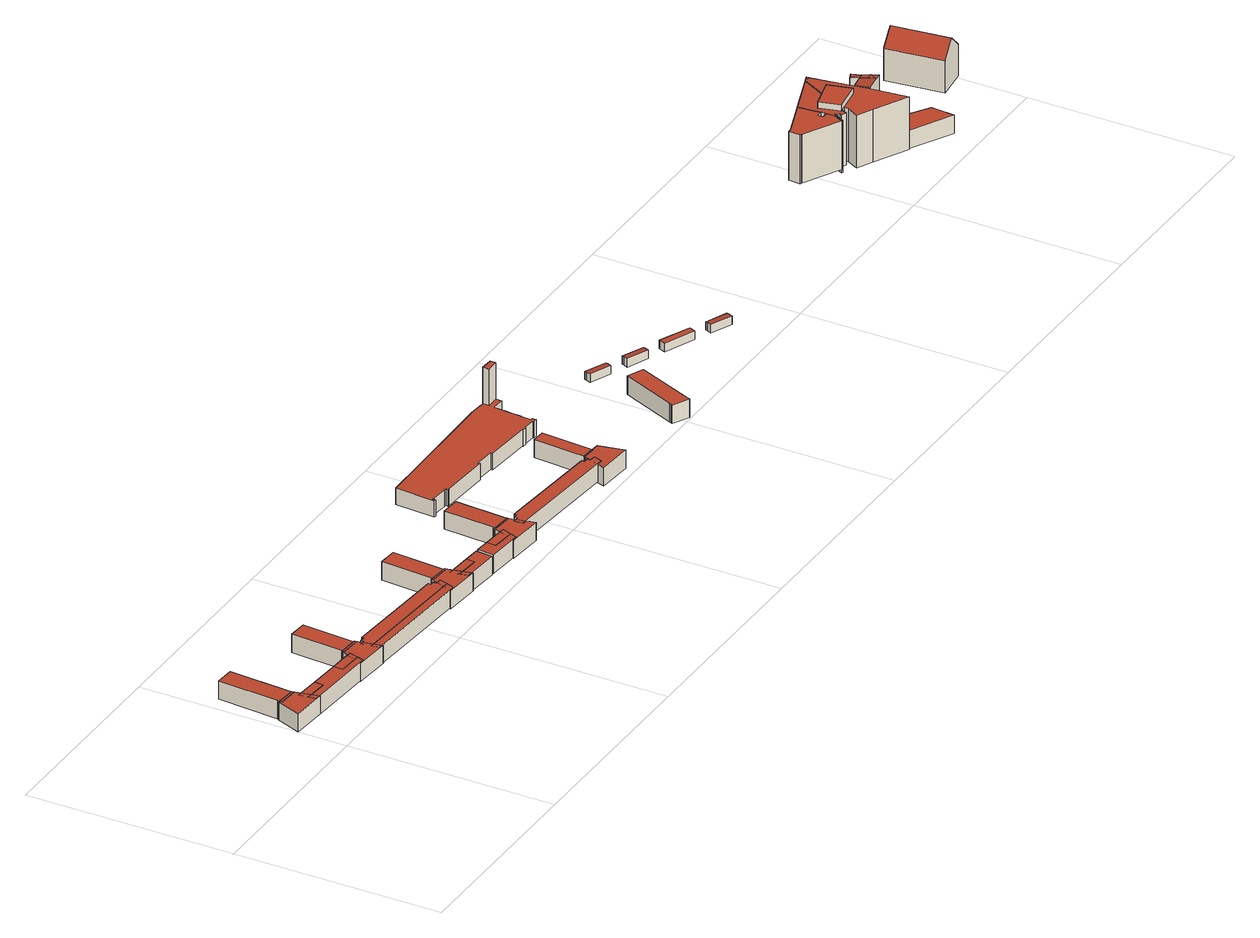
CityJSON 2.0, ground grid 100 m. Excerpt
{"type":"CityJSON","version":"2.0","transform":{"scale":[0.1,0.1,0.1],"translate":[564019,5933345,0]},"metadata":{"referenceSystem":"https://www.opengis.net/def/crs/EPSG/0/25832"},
"CityObjects":{
"building1":{"type":"Building","attributes":{"Gemeindeschluessel":"02000000","Geometrietyp2DReferenz":"3000","function":"51009_1610","roofType":"1000","measuredHeight":9},"geometry":[{"type":"MultiSurface","lod":"2","boundaries":[[[0,1,2,3,4,5,6]],[[7,8,9,10,11,12,13]],[[13,12,1,0]],[[12,11,2,1]],[[11,10,3,2]],[[10,9,4,3]],[[9,8,5,4]],[[8,7,6,5]],[[7,13,0,6]]],"semantics":{"surfaces":[{"type":"GroundSurface"},{"type":"RoofSurface"},{"type":"WallSurface"}],"values":[0,1,2,2,2,2,2,2,2]}}]},
"building2":{"type":"Building","attributes":{"Gemeindeschluessel":"02000000","Geometrietyp2DReferenz":"3000","function":"51009_1610","roofType":"1000","measuredHeight":9},"geometry":[{"type":"MultiSurface","lod":"2","boundaries":[[[6,14,15,5,16,17,18,19]],[[20,21,22,23,8,24,25,7]],[[7,25,14,6]],[[25,24,15,14]],[[24,8,5,15]],[[8,23,16,5]],[[23,22,17,16]],[[22,21,18,17]],[[21,20,19,18]],[[20,7,6,19]]],"semantics":{"surfaces":[{"type":"GroundSurface"},{"type":"RoofSurface"},{"type":"WallSurface"}],"values":[0,1,2,2,2,2,2,2,2,2]}}]},
"building3":{"type":"Building","attributes":{"Gemeindeschluessel":"02000000","Geometrietyp2DReferenz":"3000","function":"31001_2080","roofType":"1000","measuredHeight":9,"storeysAboveGround":1},"geometry":[{"type":"MultiSurface","lod":"2","boundaries":[[[26,27,28,29,30,31,32]],[[33,34,35,36,37,38,39]],[[39,38,27,26]],[[38,37,28,27]],[[37,36,29,28]],[[36,35,30,29]],[[35,34,31,30]],[[34,33,32,31]],[[33,39,26,32]]],"semantics":{"surfaces":[{"type":"GroundSurface"},{"type":"RoofSurface"},{"type":"WallSurface"}],"values":[0,1,2,2,2,2,2,2,2]}}]},
"building4":{"type":"Building","attributes":{"Gemeindeschluessel":"02000000","Geometrietyp2DReferenz":"3000","function":"51009_1610","roofType":"1000","measuredHeight":9},"geometry":[{"type":"MultiSurface","lod":"2","boundaries":[[[40,41,42,43,44,27,26,32]],[[33,39,38,45,46,47,48,49]],[[49,48,41,40]],[[48,47,42,41]],[[47,46,43,42]],[[46,45,44,43]],[[45,38,27,44]],[[38,39,26,27]],[[39,33,32,26]],[[33,49,40,32]]],"semantics":{"surfaces":[{"type":"GroundSurface"},{"type":"RoofSurface"},{"type":"WallSurface"}],"values":[0,1,2,2,2,2,2,2,2,2]}}]},
"building5":{"type":"Building","attributes":{"Gemeindeschluessel":"02000000","Geometrietyp2DReferenz":"3000","function":"31001_2080","roofType":"1000","measuredHeight":9,"storeysAboveGround":1},"geometry":[{"type":"MultiSurface","lod":"2","boundaries":[[[50,42,51,41,40,52,53,54]],[[55,56,57,49,48,58,47,59]],[[59,47,42,50]],[[47,58,51,42]],[[58,48,41,51]],[[48,49,40,41]],[[49,57,52,40]],[[57,56,53,52]],[[56,55,54,53]],[[55,59,50,54]]],"semantics":{"surfaces":[{"type":"GroundSurface"},{"type":"RoofSurface"},{"type":"WallSurface"}],"values":[0,1,2,2,2,2,2,2,2,2]}}]},
"building6":{"type":"Building","attributes":{"Gemeindeschluessel":"02000000","Geometrietyp2DReferenz":"3000","function":"51009_1610","roofType":"1000","measuredHeight":9},"geometry":[{"type":"MultiSurface","lod":"2","boundaries":[[[60,61,62,52,63,64]],[[65,66,57,67,68,69]],[[69,68,61,60]],[[68,67,62,61]],[[67,57,52,62]],[[57,66,63,52]],[[66,65,64,63]],[[65,69,60,64]]],"semantics":{"surfaces":[{"type":"GroundSurface"},{"type":"RoofSurface"},{"type":"WallSurface"}],"values":[0,1,2,2,2,2,2,2]}}]},
"building7":{"type":"Building","attributes":{"Gemeindeschluessel":"02000000","Geometrietyp2DReferenz":"3000","function":"51009_1610","roofType":"1000","measuredHeight":9},"geometry":[{"type":"MultiSurface","lod":"2","boundaries":[[[70,71,72,73]],[[74,75,76,77]],[[77,76,71,70]],[[76,75,72,71]],[[75,74,73,72]],[[74,77,70,73]]],"semantics":{"surfaces":[{"type":"GroundSurface"},{"type":"RoofSurface"},{"type":"WallSurface"}],"values":[0,1,2,2,2,2]}}]},
"building8":{"type":"Building","attributes":{"Gemeindeschluessel":"02000000","Geometrietyp2DReferenz":"3000","function":"51009_1610","roofType":"1000","measuredHeight":9},"geometry":[{"type":"MultiSurface","lod":"2","boundaries":[[[78,79,80,81]],[[82,83,84,85]],[[85,84,79,78]],[[84,83,80,79]],[[83,82,81,80]],[[82,85,78,81]]],"semantics":{"surfaces":[{"type":"GroundSurface"},{"type":"RoofSurface"},{"type":"WallSurface"}],"values":[0,1,2,2,2,2]}}]},
"building9":{"type":"Building","attributes":{"Gemeindeschluessel":"02000000","Geometrietyp2DReferenz":"3000","function":"31001_2080","roofType":"1000","measuredHeight":9,"storeysAboveGround":1},"geometry":[{"type":"MultiSurface","lod":"2","boundaries":[[[86,87,88,89,90,91,92,93,94,78,95,81,96,97,98,99,100,101,102,103]],[[104,105,106,107,108,109,110,111,82,112,85,113,114,115,116,117,118,119,120,121]],[[121,120,87,86]],[[120,119,88,87]],[[119,118,89,88]],[[118,117,90,89]],[[117,116,91,90]],[[116,115,92,91]],[[115,114,93,92]],[[114,113,94,93]],[[113,85,78,94]],[[85,112,95,78]],[[112,82,81,95]],[[82,111,96,81]],[[111,110,97,96]],[[110,109,98,97]],[[109,108,99,98]],[[108,107,100,99]],[[107,106,101,100]],[[106,105,102,101]],[[105,104,103,102]],[[104,121,86,103]]],"semantics":{"surfaces":[{"type":"GroundSurface"},{"type":"RoofSurface"},{"type":"WallSurface"}],"values":[0,1,2,2,2,2,2,2,2,2,2,2,2,2,2,2,2,2,2,2,2,2]}}]},
"building10":{"type":"Building","attributes":{"Gemeindeschluessel":"02000000","Geometrietyp2DReferenz":"3000","function":"51009_1610","roofType":"1000","measuredHeight":9},"geometry":[{"type":"MultiSurface","lod":"2","boundaries":[[[122,123,124,125,126,127]],[[128,129,130,131,132,133]],[[133,132,123,122]],[[132,131,124,123]],[[131,130,125,124]],[[130,129,126,125]],[[129,128,127,126]],[[128,133,122,127]]],"semantics":{"surfaces":[{"type":"GroundSurface"},{"type":"RoofSurface"},{"type":"WallSurface"}],"values":[0,1,2,2,2,2,2,2]}}]},
"building11":{"type":"Building","attributes":{"Gemeindeschluessel":"02000000","Geometrietyp2DReferenz":"3000","function":"51009_1610","roofType":"1000","measuredHeight":9},"geometry":[{"type":"MultiSurface","lod":"2","boundaries":[[[127,134,135,136,137,138]],[[139,140,141,142,143,128]],[[128,143,134,127]],[[143,142,135,134]],[[142,141,136,135]],[[141,140,137,136]],[[140,139,138,137]],[[139,128,127,138]]],"semantics":{"surfaces":[{"type":"GroundSurface"},{"type":"RoofSurface"},{"type":"WallSurface"}],"values":[0,1,2,2,2,2,2,2]}}]},
"building12":{"type":"Building","attributes":{"Gemeindeschluessel":"02000000","Geometrietyp2DReferenz":"3000","function":"31001_2080","roofType":"1000","measuredHeight":9,"storeysAboveGround":1},"geometry":[{"type":"MultiSurface","lod":"2","boundaries":[[[144,145,146,147,148,149,150]],[[151,152,153,154,155,156,157]],[[157,156,145,144]],[[156,155,146,145]],[[155,154,147,146]],[[154,153,148,147]],[[153,152,149,148]],[[152,151,150,149]],[[151,157,144,150]]],"semantics":{"surfaces":[{"type":"GroundSurface"},{"type":"RoofSurface"},{"type":"WallSurface"}],"values":[0,1,2,2,2,2,2,2,2]}}]},
"building13":{"type":"Building","attributes":{"Gemeindeschluessel":"02000000","Geometrietyp2DReferenz":"3000","function":"51009_1610","roofType":"1000","measuredHeight":9},"geometry":[{"type":"MultiSurface","lod":"2","boundaries":[[[158,159,160,145,144,150]],[[151,157,156,161,162,163]],[[163,162,159,158]],[[162,161,160,159]],[[161,156,145,160]],[[156,157,144,145]],[[157,151,150,144]],[[151,163,158,150]]],"semantics":{"surfaces":[{"type":"GroundSurface"},{"type":"RoofSurface"},{"type":"WallSurface"}],"values":[0,1,2,2,2,2,2,2]}}]},
"building14":{"type":"Building","attributes":{"Gemeindeschluessel":"02000000","Geometrietyp2DReferenz":"3000","function":"51009_1610","roofType":"1000","measuredHeight":9},"geometry":[{"type":"MultiSurface","lod":"2","boundaries":[[[164,165,166,167,168,169,170]],[[171,172,173,174,175,176,177]],[[177,176,165,164]],[[176,175,166,165]],[[175,174,167,166]],[[174,173,168,167]],[[173,172,169,168]],[[172,171,170,169]],[[171,177,164,170]]],"semantics":{"surfaces":[{"type":"GroundSurface"},{"type":"RoofSurface"},{"type":"WallSurface"}],"values":[0,1,2,2,2,2,2,2,2]}}]},
"building15":{"type":"Building","attributes":{"Gemeindeschluessel":"02000000","Geometrietyp2DReferenz":"3000","function":"31001_2080","roofType":"1000","measuredHeight":9,"storeysAboveGround":1},"geometry":[{"type":"MultiSurface","lod":"2","boundaries":[[[169,168,178,179,180,181,164]],[[177,182,183,184,185,173,172]],[[172,173,168,169]],[[173,185,178,168]],[[185,184,179,178]],[[184,183,180,179]],[[183,182,181,180]],[[182,177,164,181]],[[177,172,169,164]]],"semantics":{"surfaces":[{"type":"GroundSurface"},{"type":"RoofSurface"},{"type":"WallSurface"}],"values":[0,1,2,2,2,2,2,2,2]}}]},
"building16":{"type":"Building","attributes":{"Gemeindeschluessel":"02000000","Geometrietyp2DReferenz":"3000","function":"51009_1610","roofType":"1000","measuredHeight":9},"geometry":[{"type":"MultiSurface","lod":"2","boundaries":[[[186,187,188,170,189,190,191,192,193,194,195,196,197]],[[198,199,200,201,202,203,204,205,206,171,207,208,209]],[[209,208,187,186]],[[208,207,188,187]],[[207,171,170,188]],[[171,206,189,170]],[[206,205,190,189]],[[205,204,191,190]],[[204,203,192,191]],[[203,202,193,192]],[[202,201,194,193]],[[201,200,195,194]],[[200,199,196,195]],[[199,198,197,196]],[[198,209,186,197]]],"semantics":{"surfaces":[{"type":"GroundSurface"},{"type":"RoofSurface"},{"type":"WallSurface"}],"values":[0,1,2,2,2,2,2,2,2,2,2,2,2,2,2]}}]},
"building17":{"type":"Building","attributes":{"Gemeindeschluessel":"02000000","Geometrietyp2DReferenz":"3000","function":"51009_1610","roofType":"1000","measuredHeight":9},"geometry":[{"type":"MultiSurface","lod":"2","boundaries":[[[193,210,211,192,212,213,214,215]],[[216,217,218,219,203,220,221,202]],[[202,221,210,193]],[[221,220,211,210]],[[220,203,192,211]],[[203,219,212,192]],[[219,218,213,212]],[[218,217,214,213]],[[217,216,215,214]],[[216,202,193,215]]],"semantics":{"surfaces":[{"type":"GroundSurface"},{"type":"RoofSurface"},{"type":"WallSurface"}],"values":[0,1,2,2,2,2,2,2,2,2]}}]},
"building18":{"type":"Building","attributes":{"Gemeindeschluessel":"02000000","Geometrietyp2DReferenz":"3000","function":"31001_2080","roofType":"1000","measuredHeight":9,"storeysAboveGround":1},"geometry":[{"type":"MultiSurface","lod":"2","boundaries":[[[222,223,224,225,226,227,228,229,230,231,232,233,234,235,236,237,238,239,240,241]],[[242,243,244,245,246,247,248,249,250,251,252,253,254,255,256,257,258,259,260,261]],[[261,260,223,222]],[[260,259,224,223]],[[259,258,225,224]],[[258,257,226,225]],[[257,256,227,226]],[[256,255,228,227]],[[255,254,229,228]],[[254,253,230,229]],[[253,252,231,230]],[[252,251,232,231]],[[251,250,233,232]],[[250,249,234,233]],[[249,248,235,234]],[[248,247,236,235]],[[247,246,237,236]],[[246,245,238,237]],[[245,244,239,238]],[[244,243,240,239]],[[243,242,241,240]],[[242,261,222,241]]],"semantics":{"surfaces":[{"type":"GroundSurface"},{"type":"RoofSurface"},{"type":"WallSurface"}],"values":[0,1,2,2,2,2,2,2,2,2,2,2,2,2,2,2,2,2,2,2,2,2]}}]},
"building19":{"type":"Building","attributes":{"name":"Wasserschutzpolizei","Gemeindeschluessel":"02000000","Geometrietyp2DReferenz":"3000","function":"31001_2010","roofType":"1000","measuredHeight":25.96,"storeysAboveGround":2},"geometry":[{"type":"MultiSurface","lod":"2","boundaries":[[[262,263,264,265,266]],[[267,268,269,270]],[[271,272,273,274]],[[275,276,277,278]],[[279,280,281,282]],[[282,281,283,284]],[[284,283,285,286]],[[286,285,287,288]],[[288,287,289,290]],[[290,289,291,292]],[[292,291,293,294]],[[294,293,295,296]],[[296,295,297,298]],[[298,297,299,300]],[[300,299,301,302]],[[302,301,303,304]],[[304,303,305,306]],[[306,305,307,308]],[[308,307,309,310]],[[310,309,311,312]],[[312,311,313,314]],[[315,316,317,318]],[[318,317,319,320]],[[320,319,321,322]],[[322,321,323,324]],[[324,323,325,326]],[[327,328,329,330]],[[331,266,265,332]],[[333,264,263,334]],[[335,262,266,331]],[[336,337,338,339]],[[339,338,340,341]],[[342,343,267,270,271,274,275,278,336,339,341,279,282,284,286,288,290,292,294,296,298,300,302,304,306,308,310,312,314,315,318,320,322,324,326,327,330,333,334]],[[340,338,337,277,276,273,272,269,268,344,345,335,331,332,329,328,325,323,321,319,317,316,313,311,309,307,305,303,301,299,297,295,293,291,289,287,285,283,281,280]],[[344,268,267,343]],[[342,334,263,262,335,345]],[[333,330,329,332,265,264]],[[325,328,327,326]],[[340,280,279,341]],[[277,337,336,278]],[[273,276,275,274]],[[269,272,271,270]],[[345,344,343,342]],[[313,316,315,314]]],"semantics":{"surfaces":[{"type":"RoofSurface"},{"type":"WallSurface"},{"type":"GroundSurface"}],"values":[0,1,1,1,1,1,1,1,1,1,1,1,1,1,1,1,1,1,1,1,1,1,1,1,1,1,1,1,1,1,1,1,2,0,1,1,1,1,1,1,1,1,1,1]}}]},
"building20":{"type":"Building","attributes":{"Gemeindeschluessel":"02000000","Geometrietyp2DReferenz":"3000","function":"51009_1610","roofType":"1000","measuredHeight":9},"geometry":[{"type":"MultiSurface","lod":"2","boundaries":[[[346,347,348,349,350,351,352,353,354]],[[355,356,357,358,359,360,361,362,363]],[[363,362,347,346]],[[362,361,348,347]],[[361,360,349,348]],[[360,359,350,349]],[[359,358,351,350]],[[358,357,352,351]],[[357,356,353,352]],[[356,355,354,353]],[[355,363,346,354]]],"semantics":{"surfaces":[{"type":"GroundSurface"},{"type":"RoofSurface"},{"type":"WallSurface"}],"values":[0,1,2,2,2,2,2,2,2,2,2]}}]},
"building21":{"type":"Building","attributes":{"Gemeindeschluessel":"02000000","Geometrietyp2DReferenz":"3000","function":"51009_1610","roofType":"1000","measuredHeight":9},"geometry":[{"type":"MultiSurface","lod":"2","boundaries":[[[364,365,353,366]],[[367,356,368,369]],[[369,368,365,364]],[[368,356,353,365]],[[356,367,366,353]],[[367,369,364,366]]],"semantics":{"surfaces":[{"type":"GroundSurface"},{"type":"RoofSurface"},{"type":"WallSurface"}],"values":[0,1,2,2,2,2]}}]},
"building22":{"type":"Building","attributes":{"Gemeindeschluessel":"02000000","Geometrietyp2DReferenz":"3000","function":"51009_1610","roofType":"1000","measuredHeight":9},"geometry":[{"type":"MultiSurface","lod":"2","boundaries":[[[370,371,372,373,374,375,376,377,378]],[[379,380,381,382,383,384,385,386,387]],[[387,386,371,370]],[[386,385,372,371]],[[385,384,373,372]],[[384,383,374,373]],[[383,382,375,374]],[[382,381,376,375]],[[381,380,377,376]],[[380,379,378,377]],[[379,387,370,378]]],"semantics":{"surfaces":[{"type":"GroundSurface"},{"type":"RoofSurface"},{"type":"WallSurface"}],"values":[0,1,2,2,2,2,2,2,2,2,2]}}]},
"building23":{"type":"Building","attributes":{"Gemeindeschluessel":"02000000","Geometrietyp2DReferenz":"3000","function":"31001_2080","roofType":"1000","measuredHeight":4.28,"storeysAboveGround":1},"geometry":[{"type":"MultiSurface","lod":"2","boundaries":[[[388,389,390,391,392,393]],[[394,395,396,397,398,399]],[[394,393,392,395]],[[395,392,391,396]],[[396,391,390,397]],[[397,390,389,398]],[[398,389,388,399]],[[399,388,393,394]]],"semantics":{"surfaces":[{"type":"RoofSurface"},{"type":"GroundSurface"},{"type":"WallSurface"}],"values":[0,1,2,2,2,2,2,2]}}]},
"building24":{"type":"Building","attributes":{"Gemeindeschluessel":"02000000","Geometrietyp2DReferenz":"3000","function":"31001_2010","roofType":"1000","measuredHeight":4.23,"storeysAboveGround":1},"geometry":[{"type":"MultiSurface","lod":"2","boundaries":[[[400,401,402,403,404,405]],[[406,407,408,409,410,411]],[[406,405,404,407]],[[407,404,403,408]],[[408,403,402,409]],[[409,402,401,410]],[[410,401,400,411]],[[411,400,405,406]]],"semantics":{"surfaces":[{"type":"RoofSurface"},{"type":"GroundSurface"},{"type":"WallSurface"}],"values":[0,1,2,2,2,2,2,2]}}]},
"building25":{"type":"Building","attributes":{"Gemeindeschluessel":"02000000","Geometrietyp2DReferenz":"3000","function":"31001_2010","roofType":"1000","measuredHeight":4.17,"storeysAboveGround":1},"geometry":[{"type":"MultiSurface","lod":"2","boundaries":[[[412,413,414,415,416]],[[417,418,419,420,421]],[[417,416,415,418]],[[418,415,414,419]],[[419,414,413,420]],[[420,413,412,421]],[[417,421,412,416]]],"semantics":{"surfaces":[{"type":"RoofSurface"},{"type":"GroundSurface"},{"type":"WallSurface"}],"values":[0,1,2,2,2,2,2]}}]},
"building26":{"type":"Building","attributes":{"Gemeindeschluessel":"02000000","Geometrietyp2DReferenz":"3000","function":"31001_2080","roofType":"1000","measuredHeight":4.3,"storeysAboveGround":1},"geometry":[{"type":"MultiSurface","lod":"2","boundaries":[[[422,423,424,425,426,427]],[[428,429,430,431,432,433]],[[428,427,426,429]],[[429,426,425,430]],[[430,425,424,431]],[[431,424,423,432]],[[432,423,422,433]],[[433,422,427,428]]],"semantics":{"surfaces":[{"type":"RoofSurface"},{"type":"GroundSurface"},{"type":"WallSurface"}],"values":[0,1,2,2,2,2,2,2]}}]},
"building27":{"type":"Building","attributes":{"Gemeindeschluessel":"02000000","Geometrietyp2DReferenz":"3000","function":"31001_2310","roofType":"1000","measuredHeight":24.07,"storeysAboveGround":6},"geometry":[{"type":"MultiSurface","lod":"2","boundaries":[[[434,435,436,437]],[[437,436,438,439]],[[439,438,440,441]],[[441,440,442,443]],[[443,442,444,445]],[[445,444,446,447]],[[447,446,448,449]],[[449,448,450,451]],[[451,450,452,453]],[[453,452,454,455]],[[456,457,458,459]],[[460,461,462,463]],[[458,457,462,461,454,452,450,448,446,444,442,440,438,436,435,464]],[[456,459,465,434,437,439,441,443,445,447,449,451,453,455,460,463]],[[465,459,458,464]],[[456,463,462,457]],[[460,455,454,461]],[[434,465,464,435]]],"semantics":{"surfaces":[{"type":"WallSurface"},{"type":"RoofSurface"},{"type":"GroundSurface"}],"values":[0,0,0,0,0,0,0,0,0,0,0,0,1,2,0,0,0,0]}}]},
"building28":{"type":"Building","attributes":{"Gemeindeschluessel":"02000000","Geometrietyp2DReferenz":"3000","function":"51009_1610","roofType":"1000","measuredHeight":27.59},"geometry":[{"type":"MultiSurface","lod":"2","boundaries":[[[466,467,468,469]],[[469,468,470,471]],[[467,466,472,473]],[[473,472,471,470]],[[471,472,466,469]],[[473,470,468,467]]],"semantics":{"surfaces":[{"type":"WallSurface"},{"type":"GroundSurface"},{"type":"RoofSurface"}],"values":[0,0,0,0,1,2]}}]},
"building29":{"type":"Building","attributes":{"Gemeindeschluessel":"02000000","Geometrietyp2DReferenz":"3000","function":"31001_2010","roofType":"1000","measuredHeight":26,"storeysAboveGround":8},"geometry":[{"type":"MultiSurface","lod":"2","boundaries":[[[474,475,476,477]],[[477,476,478,479]],[[479,478,480,481]],[[481,480,482,483]],[[483,482,484,485]],[[486,487,488,489]],[[489,488,490,491]],[[492,493,494,495]],[[496,497,498,499]],[[499,498,500,501]],[[501,500,502,503]],[[503,502,504,505]],[[505,504,506,507]],[[507,506,508,509]],[[510,511,512,513]],[[514,515,511,510]],[[516,492,517,518]],[[518,517,519,520]],[[520,519,521,522]],[[522,521,523,524]],[[524,523,525,526]],[[527,528,516,518,520,522,524,526,529,514,510,513,474,477,479,481,483,485,496,499,501,503,505,507,509,530,486,489,491]],[[531,525,523,521,519,517,492,495,484,482,480,478,476,475,512,511,515]],[[532,508,506,504,502,500,498,497,494,493,533,534,490,488,487]],[[484,495,494,497,496,485]],[[508,532,530,509]],[[532,487,486,530]],[[533,493,492,516,528]],[[534,533,528,527]],[[490,534,527,491]],[[512,475,474,513]],[[531,515,514,529]],[[525,531,529,526]]],"semantics":{"surfaces":[{"type":"WallSurface"},{"type":"GroundSurface"},{"type":"RoofSurface"}],"values":[0,0,0,0,0,0,0,0,0,0,0,0,0,0,0,0,0,0,0,0,0,1,2,2,0,0,0,0,0,0,0,0,0]}}]},
"building30":{"type":"Building","attributes":{"Gemeindeschluessel":"02000000","Geometrietyp2DReferenz":"3000","function":"31001_2010","roofType":"1000","measuredHeight":9,"storeysAboveGround":5},"geometry":[{"type":"MultiSurface","lod":"2","boundaries":[[[535,536,537,538,539,540,541,542,543,544,545,546,547,548,549]],[[550,551,552,553,554,555,556,557,558,559,560,561,562,563,564]],[[564,563,536,535]],[[563,562,537,536]],[[562,561,538,537]],[[561,560,539,538]],[[560,559,540,539]],[[559,558,541,540]],[[558,557,542,541]],[[557,556,543,542]],[[556,555,544,543]],[[555,554,545,544]],[[554,553,546,545]],[[553,552,547,546]],[[552,551,548,547]],[[551,550,549,548]],[[550,564,535,549]]],"semantics":{"surfaces":[{"type":"GroundSurface"},{"type":"RoofSurface"},{"type":"WallSurface"}],"values":[0,1,2,2,2,2,2,2,2,2,2,2,2,2,2,2,2]}}]},
"building31":{"type":"Building","attributes":{"Gemeindeschluessel":"02000000","Geometrietyp2DReferenz":"3000","function":"31001_2010","roofType":"1000","measuredHeight":19.47,"storeysAboveGround":5},"geometry":[{"type":"MultiSurface","lod":"2","boundaries":[[[565,566,567,568,569,570]],[[571,572,573,574,568,575,576,577]],[[578,579,580,581,582]],[[583,584,585,586,587]],[[588,589,590,591,592]],[[590,593,594,591]],[[595,596,597,571]],[[577,598,599,596,595]],[[600,599,598]],[[574,569,568]],[[601,566,565,602]],[[602,565,570,603]],[[577,576,598]],[[567,575,568]],[[604,584,583,605]],[[606,585,584,604]],[[579,588,592,580]],[[586,594,593,587]],[[607,600,598,576,575,567,566,601]],[[605,583,587,593,590,589,597,596,599,600,607]],[[581,580,592,591,594,608,609,610]],[[611,609,608,606,604,605,607,601,602,603]],[[610,609,611,573,572,578,582]],[[571,577,595]],[[606,608,594,586,585]],[[572,571,597,589,588,579,578]],[[611,603,570,569,574,573]],[[610,582,581]]],"semantics":{"surfaces":[{"type":"RoofSurface"},{"type":"WallSurface"},{"type":"GroundSurface"}],"values":[0,0,0,0,0,0,0,0,0,1,1,1,1,1,1,1,1,1,1,1,1,2,1,1,1,1,1,0]}}]},
"building32":{"type":"Building","attributes":{"Gemeindeschluessel":"02000000","Geometrietyp2DReferenz":"3000","function":"31001_2070","roofType":"3100","measuredHeight":23.06,"storeysAboveGround":5},"geometry":[{"type":"MultiSurface","lod":"2","boundaries":[[[612,613,614,615,616]],[[612,617,618,613]],[[619,615,614,620]],[[621,616,615,619]],[[622,618,617,623]],[[620,614,613,618,622]],[[623,617,612,616,621]],[[623,621,619,620,622]]],"semantics":{"surfaces":[{"type":"RoofSurface"},{"type":"WallSurface"},{"type":"GroundSurface"}],"values":[0,0,1,1,1,1,1,2]}}]}
},
"vertices":[
[149,345,2],[176,222,2],[3,235,2],[49,352,2],[56,352,2],[57,352,2],[147,345,2],[147,345,92],[57,352,92],[56,352,92],[49,352,92],[3,235,92],[176,222,92],[149,345,92],
[146,333,2],[56,339,2],[57,361,2],[78,658,2],[168,651,2],[148,355,2],[148,355,92],[168,651,92],[78,658,92],[57,361,92],[56,339,92],[146,333,92],
[260,253,2],[144,262,2],[143,265,2],[142,278,2],[138,306,2],[144,306,2],[263,297,2],[263,297,92],[144,306,92],[138,306,92],[142,278,92],[143,265,92],[144,262,92],[260,253,92],
[415,287,2],[412,242,2],[528,235,2],[519,202,2],[149,225,2],[149,225,92],[519,202,92],[528,235,92],[412,242,92],[415,287,92],
[530,238,2],[505,236,2],[522,280,2],[539,279,2],[541,279,2],[541,279,92],[539,279,92],[522,280,92],[505,236,92],[530,238,92],
[636,309,2],[663,186,2],[490,198,2],[531,305,2],[536,316,2],[536,316,92],[531,305,92],[490,198,92],[663,186,92],[636,309,92],
[649,562,2],[631,299,2],[541,304,2],[559,568,2],[559,568,92],[541,304,92],[631,299,92],[649,562,92],
[1233,189,2],[1220,152,2],[642,191,2],[636,227,2],[636,227,92],[642,191,92],[1220,152,92],[1233,189,92],
[677,296,2],[1196,259,2],[1195,246,2],[1205,245,2],[1216,245,2],[1215,230,2],[1236,228,2],[1246,228,2],[1236,198,2],[654,226,2],[635,232,2],[628,274,2],[630,274,2],[644,273,2],[652,273,2],[653,287,2],[666,286,2],[676,285,2],[676,285,92],[666,286,92],[653,287,92],[652,273,92],[644,273,92],[630,274,92],[628,274,92],[635,232,92],[654,226,92],[1236,198,92],[1246,228,92],[1236,228,92],[1215,230,92],[1216,245,92],[1205,245,92],[1195,246,92],[1196,259,92],[677,296,92],
[1335,257,2],[1362,134,2],[1189,147,2],[1234,265,2],[1241,264,2],[1329,258,2],[1329,258,92],[1241,264,92],[1234,265,92],[1189,147,92],[1362,134,92],[1335,257,92],
[1328,249,2],[1240,255,2],[1258,517,2],[1348,511,2],[1329,268,2],[1329,268,92],[1348,511,92],[1258,517,92],[1240,255,92],[1328,249,92],
[1445,171,2],[1326,180,2],[1326,183,2],[1323,192,2],[1316,222,2],[1332,221,2],[1448,213,2],[1448,213,92],[1332,221,92],[1316,222,92],[1323,192,92],[1326,183,92],[1326,180,92],[1445,171,92],
[1524,207,2],[1518,127,2],[1335,141,2],[1335,141,92],[1518,127,92],[1524,207,92],
[1718,147,2],[1705,114,2],[1532,127,2],[1539,208,2],[1608,202,2],[1604,156,2],[1692,149,2],[1692,149,92],[1604,156,92],[1608,202,92],[1539,208,92],[1532,127,92],[1705,114,92],[1718,147,92],
[1727,193,2],[1735,192,2],[1724,162,2],[1720,152,2],[1720,152,92],[1724,162,92],[1735,192,92],[1727,193,92],
[1841,140,2],[1851,98,2],[1677,110,2],[1710,194,2],[1721,223,2],[1723,228,2],[1731,227,2],[1820,221,2],[1823,221,2],[1824,215,2],[1827,201,2],[1831,184,2],[1831,184,92],[1827,201,92],[1824,215,92],[1823,221,92],[1820,221,92],[1731,227,92],[1723,228,92],[1721,223,92],[1710,194,92],[1677,110,92],[1851,98,92],[1841,140,92],
[1820,215,2],[1731,222,2],[1732,240,2],[1747,482,2],[1837,475,2],[1821,233,2],[1821,233,92],[1837,475,92],[1747,482,92],[1732,240,92],[1731,222,92],[1820,215,92],
[2382,155,2],[2394,154,2],[2406,153,2],[2405,139,2],[2424,137,2],[2437,136,2],[2426,108,2],[2422,98,2],[2421,94,2],[1819,141,2],[1819,145,2],[1817,155,2],[1814,186,2],[1822,185,2],[1845,183,2],[1846,200,2],[1855,199,2],[1866,198,2],[1867,211,2],[2383,168,2],[2383,168,92],[1867,211,92],[1866,198,92],[1855,199,92],[1846,200,92],[1845,183,92],[1822,185,92],[1814,186,92],[1817,155,92],[1819,145,92],[1819,141,92],[2421,94,92],[2422,98,92],[2426,108,92],[2437,136,92],[2424,137,92],[2405,139,92],[2406,153,92],[2394,154,92],[2382,155,92],
[2588,693,313],[2589,697,313],[2590,720,313],[2531,724,313],[2529,693,313],[2522,609,53],[2522,609,134],[2520,578,134],[2520,578,53],[2517,533,53],[2517,533,134],[2516,531,134],[2516,531,53],[2513,487,53],[2513,487,134],[2513,485,134],[2513,485,53],[2504,466,53],[2504,466,134],[2504,469,134],[2504,469,53],[2444,474,134],[2444,474,53],[2443,470,134],[2443,470,53],[2424,471,134],[2424,471,53],[2425,475,134],[2425,475,53],[2194,492,134],[2194,492,53],[2194,503,134],[2194,503,53],[2096,510,134],[2096,510,53],[2096,499,134],[2096,499,53],[1853,517,134],[1853,517,53],[1844,517,134],[1844,517,53],[1845,529,134],[1845,529,53],[1836,530,134],[1836,530,53],[1756,536,134],[1756,536,53],[1747,537,134],[1747,537,53],[1747,524,134],[1747,524,53],[1738,525,134],[1738,525,53],[1751,718,53],[1751,718,134],[1769,718,134],[1769,718,53],[1849,720,134],[1849,720,53],[1867,720,134],[1867,720,53],[2443,730,134],[2443,730,53],[2445,730,134],[2445,730,53],[2517,725,53],[2517,725,134],[2523,724,134],[2523,724,53],[2529,693,134],[2531,724,134],[2590,720,53],[2589,697,53],[2588,693,134],[2525,484,53],[2525,484,134],[2524,477,134],[2524,477,53],[2524,464,134],[2524,464,53],[2586,663,53],[2526,667,53],[2526,667,134],[2586,663,134],
[2521,169,2],[2548,46,2],[2375,59,2],[2390,97,2],[2406,139,2],[2411,153,2],[2416,165,2],[2419,173,2],[2421,177,2],[2421,177,92],[2419,173,92],[2416,165,92],[2411,153,92],[2406,139,92],[2390,97,92],[2375,59,92],[2548,46,92],[2521,169,92],
[2502,423,2],[2483,168,2],[2440,427,2],[2440,427,92],[2483,168,92],[2502,423,92],
[3045,20,2],[3040,8,2],[2961,48,2],[2964,54,2],[2968,64,2],[3076,323,2],[3079,330,2],[3160,295,2],[3049,29,2],[3049,29,92],[3160,295,92],[3079,330,92],[3076,323,92],[2968,64,92],[2964,54,92],[2961,48,92],[3040,8,92],[3045,20,92],
[3108,423,102],[3117,444,99],[3122,455,98],[3018,500,98],[3013,488,99],[3004,467,102],[3004,467,60],[3013,488,60],[3018,500,60],[3122,455,60],[3117,444,60],[3108,423,60],
[3293,344,102],[3302,365,100],[3307,376,98],[3203,420,98],[3198,409,100],[3189,388,102],[3189,388,59],[3198,409,59],[3203,420,59],[3307,376,59],[3302,365,59],[3293,344,59],
[3373,310,101],[3523,246,101],[3532,266,101],[3536,278,101],[3387,342,101],[3387,342,59],[3536,278,59],[3532,266,59],[3523,246,59],[3373,310,59],
[3706,167,102],[3715,188,100],[3720,199,98],[3616,244,98],[3611,232,100],[3602,212,102],[3602,212,59],[3611,232,59],[3616,244,59],[3720,199,59],[3715,188,59],[3706,167,59],
[4857,523,54],[4857,523,294],[4868,522,294],[4868,522,54],[4868,521,294],[4868,521,54],[5049,585,294],[5049,585,54],[5051,573,294],[5051,573,54],[5055,527,294],[5055,527,54],[5060,480,294],[5060,480,54],[5060,478,294],[5060,478,54],[5034,476,294],[5034,476,54],[5036,452,294],[5036,452,54],[5061,454,294],[5061,454,54],[4864,461,54],[4864,461,294],[4864,465,294],[4864,465,54],[5063,410,54],[5063,410,294],[5040,367,294],[5040,367,54],[4855,466,294],[4855,466,54],
[5254,429,48],[5254,429,324],[5112,407,324],[5112,407,48],[5086,507,324],[5086,507,48],[5225,543,48],[5225,543,324],
[5061,454,38],[5061,454,295],[5060,478,295],[5060,478,38],[5060,480,295],[5060,480,38],[5055,527,295],[5055,527,38],[5051,573,295],[5051,573,38],[5049,585,295],[5049,585,38],[5343,207,38],[5343,207,298],[5181,291,298],[5181,291,38],[5106,331,298],[5106,331,38],[5118,407,295],[5118,407,298],[5251,657,298],[5251,657,295],[5264,662,38],[5264,662,298],[5267,654,298],[5267,654,38],[5275,657,298],[5275,657,38],[5274,665,298],[5274,665,38],[5276,666,298],[5276,666,38],[5292,574,298],[5292,574,38],[5294,561,298],[5294,561,38],[5040,367,38],[5040,367,295],[5063,410,295],[5063,410,38],[5044,365,38],[5044,365,295],[5118,407,38],[5104,380,295],[5104,380,38],[5084,390,295],[5084,390,38],[5091,403,295],[5091,403,38],[5075,403,295],[5075,403,38],[5074,419,295],[5074,419,38],[5136,387,38],[5135,406,38],[5067,409,38],[5327,357,38],[5067,409,295],[5327,357,298],[5135,406,298],[5136,387,298],
[5550,193,43],[5542,99,43],[5343,207,43],[5340,234,43],[5332,313,43],[5357,315,43],[5346,424,43],[5528,453,43],[5548,399,43],[5550,365,43],[5453,354,43],[5435,336,43],[5441,286,43],[5550,214,43],[5550,205,43],[5550,205,133],[5550,214,133],[5441,286,133],[5435,336,133],[5453,354,133],[5550,365,133],[5548,399,133],[5528,453,133],[5346,424,133],[5357,315,133],[5332,313,133],[5340,234,133],[5343,207,133],[5542,99,133],[5550,193,133],
[5317,419,232],[5346,424,232],[5426,437,232],[5420,472,232],[5414,508,232],[5309,471,232],[5476,519,230],[5418,510,230],[5418,509,230],[5414,508,230],[5426,437,235],[5501,449,235],[5493,472,233],[5418,510,104],[5476,519,104],[5462,557,94],[5461,557,94],[5417,512,103],[5464,634,94],[5439,625,87],[5455,581,87],[5463,558,87],[5488,567,94],[5476,519,229],[5503,523,229],[5503,524,229],[5463,557,228],[5462,557,228],[5488,567,229],[5463,558,228],[5488,484,235],[5516,488,235],[5503,523,230],[5501,449,230],[5516,487,235],[5528,453,235],[5346,424,40],[5317,419,40],[5309,471,40],[5439,625,40],[5464,634,40],[5455,581,40],[5528,453,40],[5463,558,40],[5408,538,40],[5408,538,94],[5418,509,40],
[5879,295,277],[5846,573,277],[5780,565,212],[5772,564,205],[5805,286,205],[5953,304,205],[5920,582,205],[5772,564,47],[5780,565,47],[5805,286,47],[5920,582,47],[5953,304,47]
]}
